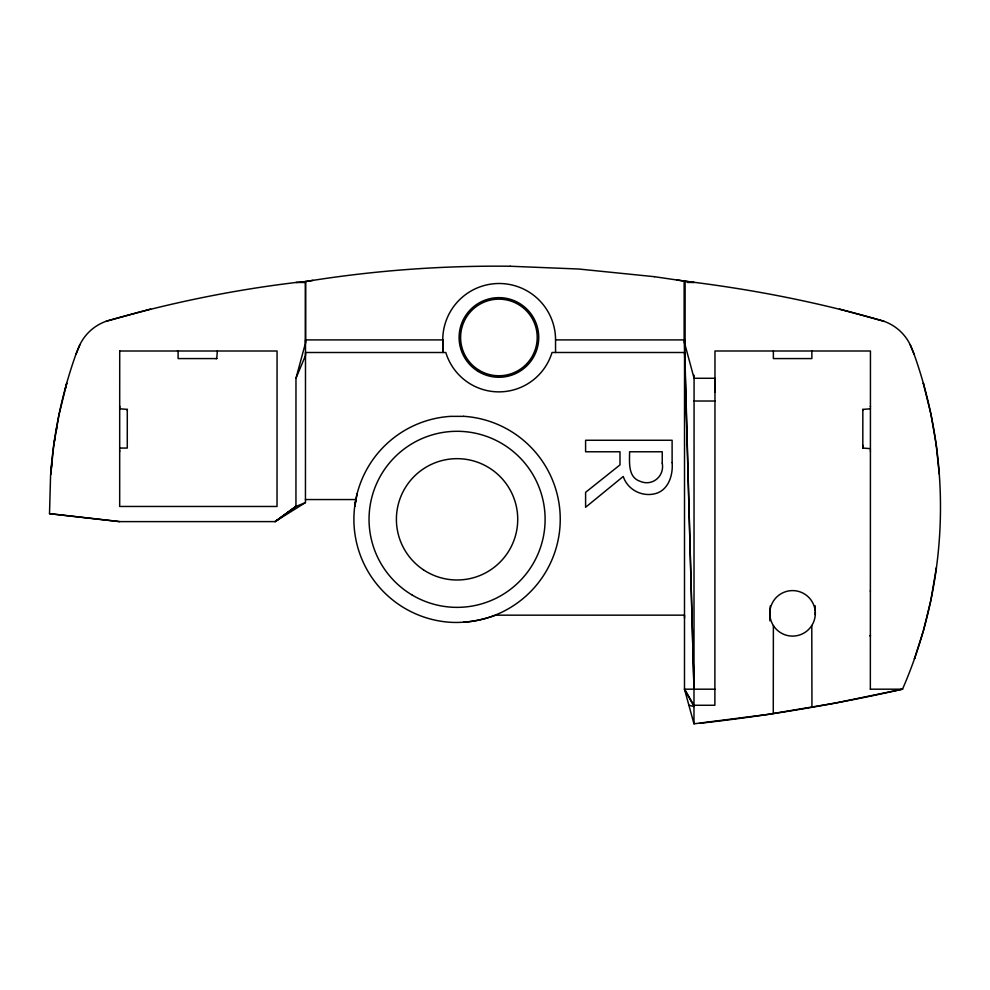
<?xml version="1.0" encoding="UTF-8"?>
<svg xmlns="http://www.w3.org/2000/svg" width="990" height="990" viewBox="0 0 990 990"><rect width="100%" height="100%" fill="white"/><g stroke="black" fill="none" stroke-linecap="round" stroke-linejoin="round"><path stroke-width="1.49" d="M510.234 266.248C441.726 265.456 373.143 270.579 305.514 281.544L305.452 502.586L275.109 521.606L119.666 521.619L49.512 513.674L50.552 476.017A455.821 455.821 0 0 1 75.958 354.21L78.445 347.948A46.369 46.369 0 0 1 109.395 320.265C170.49 302.903 232.935 290.008 296.01 282.472M119.703 407.571L119.703 406.16M119.703 408.796L127.289 409.39L127.277 448.062L119.679 448.062M215.795 358.578L216.773 358.578L217.33 351.005M305.452 502.586L295.936 506.459L275.121 521.619L295.948 506.459L295.973 378.279L305.514 342.936L305.514 281.544L313.038 280.356M555.551 352.502L555.551 339.904L684.56 339.904L684.548 281.123L654.402 276.693M295.973 378.279L305.489 355.534L305.526 352.502L445.809 352.502A55.502 55.502 0 0 0 552.024 352.489L684.61 352.502L693.99 689.188L684.523 342.936L684.535 281.123C750.791 289.08 816.515 301.839 880.667 320.265A46.344 46.344 0 0 1 911.604 347.948L914.079 354.21A455.746 455.746 0 0 1 902.509 689.176L835.449 703.048L767.906 714.421L693.978 723.826L684.486 689.188L684.548 281.123L677.012 279.947M693.978 723.826L694.077 375.21M714.966 392.325L714.978 378.279L694.077 378.279L684.535 342.936L684.548 339.904L684.523 342.936M769.874 620.866L770.232 606.029M773.363 350.992L773.376 358.578L811.874 358.578L811.874 350.992M773.264 713.518L773.376 625.544M815.277 614.778A22.745 22.745 0 0 0 782.459 592.973A22.745 22.745 0 0 0 779.984 632.301A22.745 22.745 0 0 0 815.277 614.778L815.29 611.931M870.408 448.656L862.822 448.062L862.835 409.39L870.42 408.796M862.822 445.302L862.835 448.062M870.346 689.188L870.445 351.005L714.978 350.992L714.879 705.264L693.978 705.264L684.486 689.188L714.891 689.188M119.691 451.292L119.691 450.759M870.408 451.292L870.408 450.759M870.42 406.16L870.42 406.692M870.371 590.783L870.371 591.327M862.835 410.318L862.847 409.39M305.502 342.936L305.526 339.904L442.753 339.904A56.405 56.405 0 0 1 499.158 283.499A56.405 56.405 0 0 1 555.563 339.904M57.073 425.861L53.769 444.98L50.75 474.272L52.025 461.922M914.413 658.895L923.484 630.444L930.885 600.138L936.367 567.814M936.206 569.324L936.33 568.173M59.029 414.649L66.751 383.18L65.315 388.822M53.769 444.98L55.106 437.258M56.096 431.591L59.091 414.241M357.155 493.664L354.729 506.397L356.029 499.554L305.464 499.554M914.525 658.536L914.871 657.471M75.983 354.21L79.905 344.668M275.109 521.606L295.936 506.459M105.992 321.342L150.616 309.066M463.605 416.357L450.648 416.357A103.121 103.121 0 0 0 353.9 519.354A103.121 103.121 0 0 0 450.537 622.302C465.906 623.143 481.251 620.433 495.693 615.174L684.511 615.161L684.511 618.193M305.526 281.556L295.985 282.472L305.464 282.472M687.258 282.459L694.101 282.459L684.548 281.123M177.458 351.005L178.101 351.005L178.101 358.578L216.773 358.578M694.064 401.024L714.966 401.024M870.334 689.188L902.534 689.188M510.234 266.248L578.692 269.02L654.415 276.693M49.5 513.674L119.666 521.619M688.891 705.264L693.978 706.514L684.486 689.188M839.495 309.066L884.107 321.342M910.181 344.668L914.104 354.21M923.546 383.934L923.299 383.18L930.947 414.241L936.243 444.98M939.213 473.913L936.243 444.98M684.61 352.502L685.105 364.209M815.166 605.769L815.265 610.385M811.788 625.544L811.949 707.009M127.289 409.39L127.289 410.318M463.605 416.307A103.17 103.17 0 0 1 560.241 519.317A103.17 103.17 0 0 1 463.493 622.227M902.521 689.188A1848.664 1848.664 0 0 1 699.98 723.269M119.716 351.005L119.679 506.459L277.027 506.472L277.064 351.005L119.716 351.005M442.74 339.904L442.74 352.502L442.753 339.904M870.359 635.394L870.359 636.1L870.359 635.394M672.111 462.578C673.212 475.014 668.485 490.496 654.885 493.763C641.631 496.968 627.511 489.58 623.242 476.462L585.597 507.264L585.597 492.327L619.988 464.904L619.988 451.774L585.597 451.774L585.597 440.265L672.111 440.265L672.111 462.578M662.236 463.159C664.773 476.314 652.163 486.771 639.862 481.202C627.71 477.056 629.615 461.946 629.578 451.774L662.236 451.774L662.236 463.159M412.323 595.139A88.036 88.036 0 0 0 545.106 520.171A88.036 88.036 0 0 0 413.795 442.666A88.036 88.036 0 0 0 412.323 595.139M423.497 569.856A60.662 60.662 0 0 0 517.609 523.141A60.662 60.662 0 0 0 430.093 464.991A60.662 60.662 0 0 0 423.497 569.856M478.418 369.802A38.288 38.288 0 0 0 537.174 339.038A38.288 38.288 0 0 0 481.152 303.522A38.288 38.288 0 0 0 478.418 369.802M477.601 371.077A39.81 39.81 0 0 0 538.696 339.1A39.81 39.81 0 0 0 480.447 302.185A39.81 39.81 0 0 0 477.601 371.077"/></g></svg>
